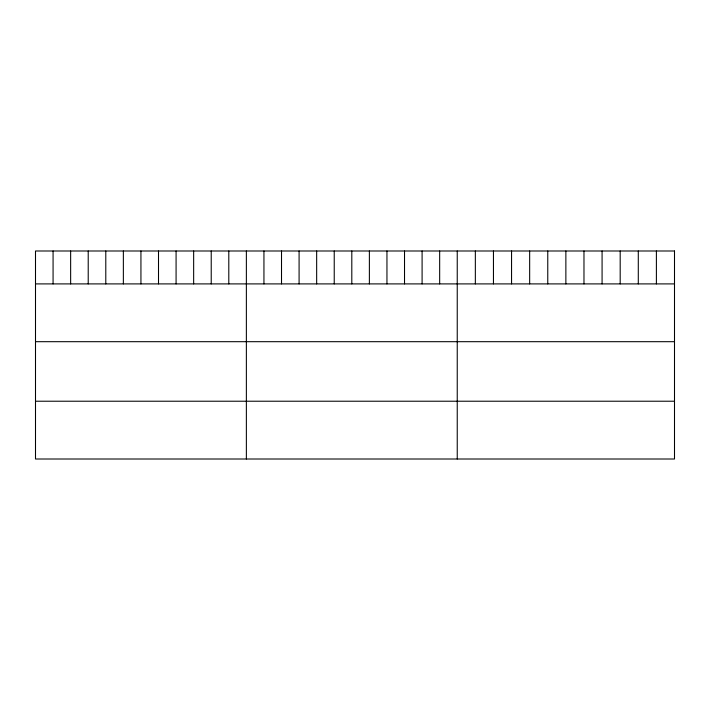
<?xml version="1.0" encoding="UTF-8"?>
<svg xmlns="http://www.w3.org/2000/svg" width="710" height="710" viewBox="0 0 710 710"><rect width="100%" height="100%" fill="white"/><g stroke="black" fill="none" stroke-linecap="round" stroke-linejoin="round"><path stroke-width="1.06" d="M35.5 283.902L674.5 283.902M35.5 341.688L674.5 341.688M35.5 401.221L674.5 401.221M656.395 250.994L656.395 283.902M638.29 250.994L638.29 283.902M620.185 250.994L620.185 283.902M602.08 250.994L602.08 283.902M583.975 250.994L583.975 283.902M565.87 250.994L565.87 283.902M547.765 250.994L547.765 283.902M529.66 250.994L529.66 283.902M511.555 250.994L511.555 283.902M493.45 250.994L493.45 283.902M475.345 250.994L475.345 283.902M457.24 250.994L457.24 459.006M439.667 250.994L439.667 283.902M422.095 250.994L422.095 283.902M404.522 250.994L404.522 283.902M386.95 250.994L386.95 283.902M369.377 250.994L369.377 283.902M351.805 250.994L351.805 283.902M334.233 250.994L334.233 283.902M316.66 250.994L316.66 283.902M299.087 250.994L299.087 283.902M281.515 250.994L281.515 283.902M263.942 250.994L263.942 283.902M246.37 250.994L246.37 459.006M228.797 250.994L228.797 283.902M211.225 250.994L211.225 283.902M193.652 250.994L193.652 283.902M176.08 250.994L176.08 283.902M158.507 250.994L158.507 283.902M140.935 250.994L140.935 283.902M123.362 250.994L123.362 283.902M105.79 250.994L105.79 283.902M88.218 250.994L88.218 283.902M70.645 250.994L70.645 283.902M53.072 250.994L53.072 283.902M674.5 250.994L35.5 250.994L35.5 459.006L674.5 459.006L674.5 250.994"/></g></svg>
